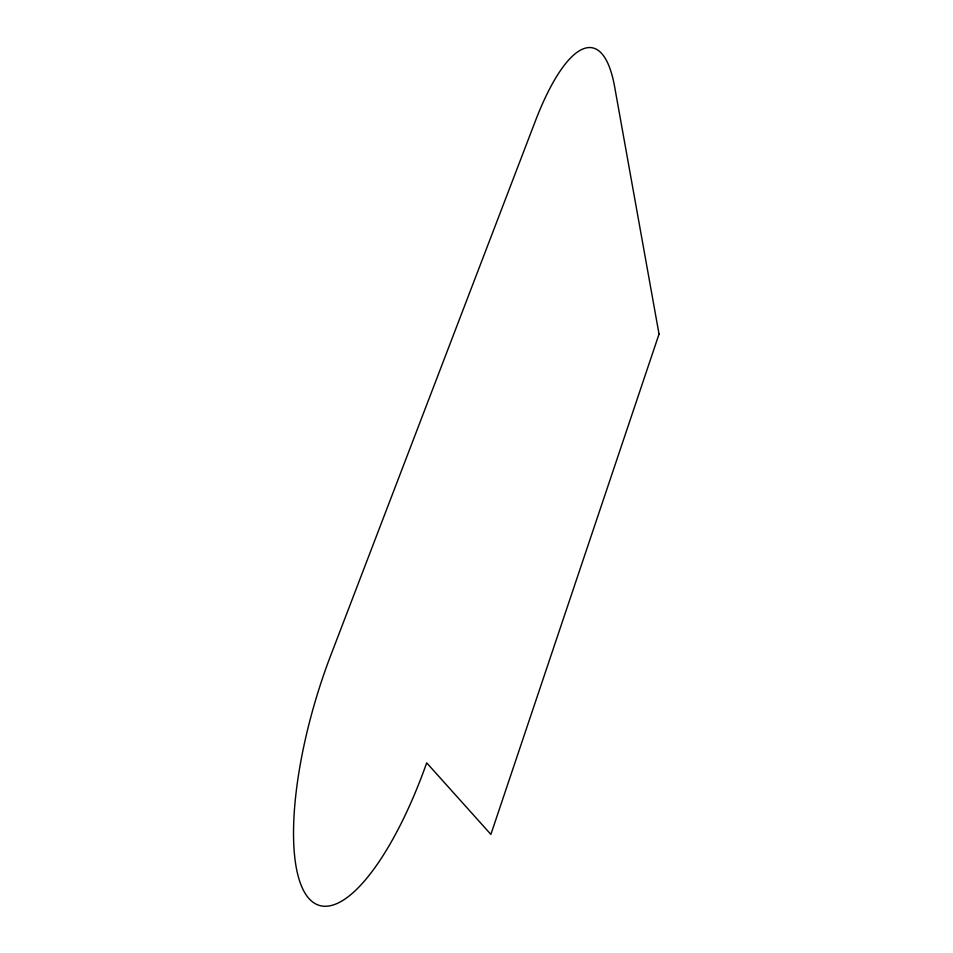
<?xml version="1.0" encoding="UTF-8"?>
<svg xmlns="http://www.w3.org/2000/svg" width="953" height="953" viewBox="0 0 953 953"><rect width="100%" height="100%" fill="white"/><g stroke="black" fill="none" stroke-linecap="round" stroke-linejoin="round"><path stroke-width="1.43" d="M659.035 334.086L490.89 834.399L426.694 762.865A197.402 62.6 -73.3 0 1 308.927 898.5A197.402 62.6 -73.3 0 1 330.596 655.783L535.252 121.329A178.545 49.866 -79.1 0 1 614.614 86.663L659.035 334.086"/></g></svg>
